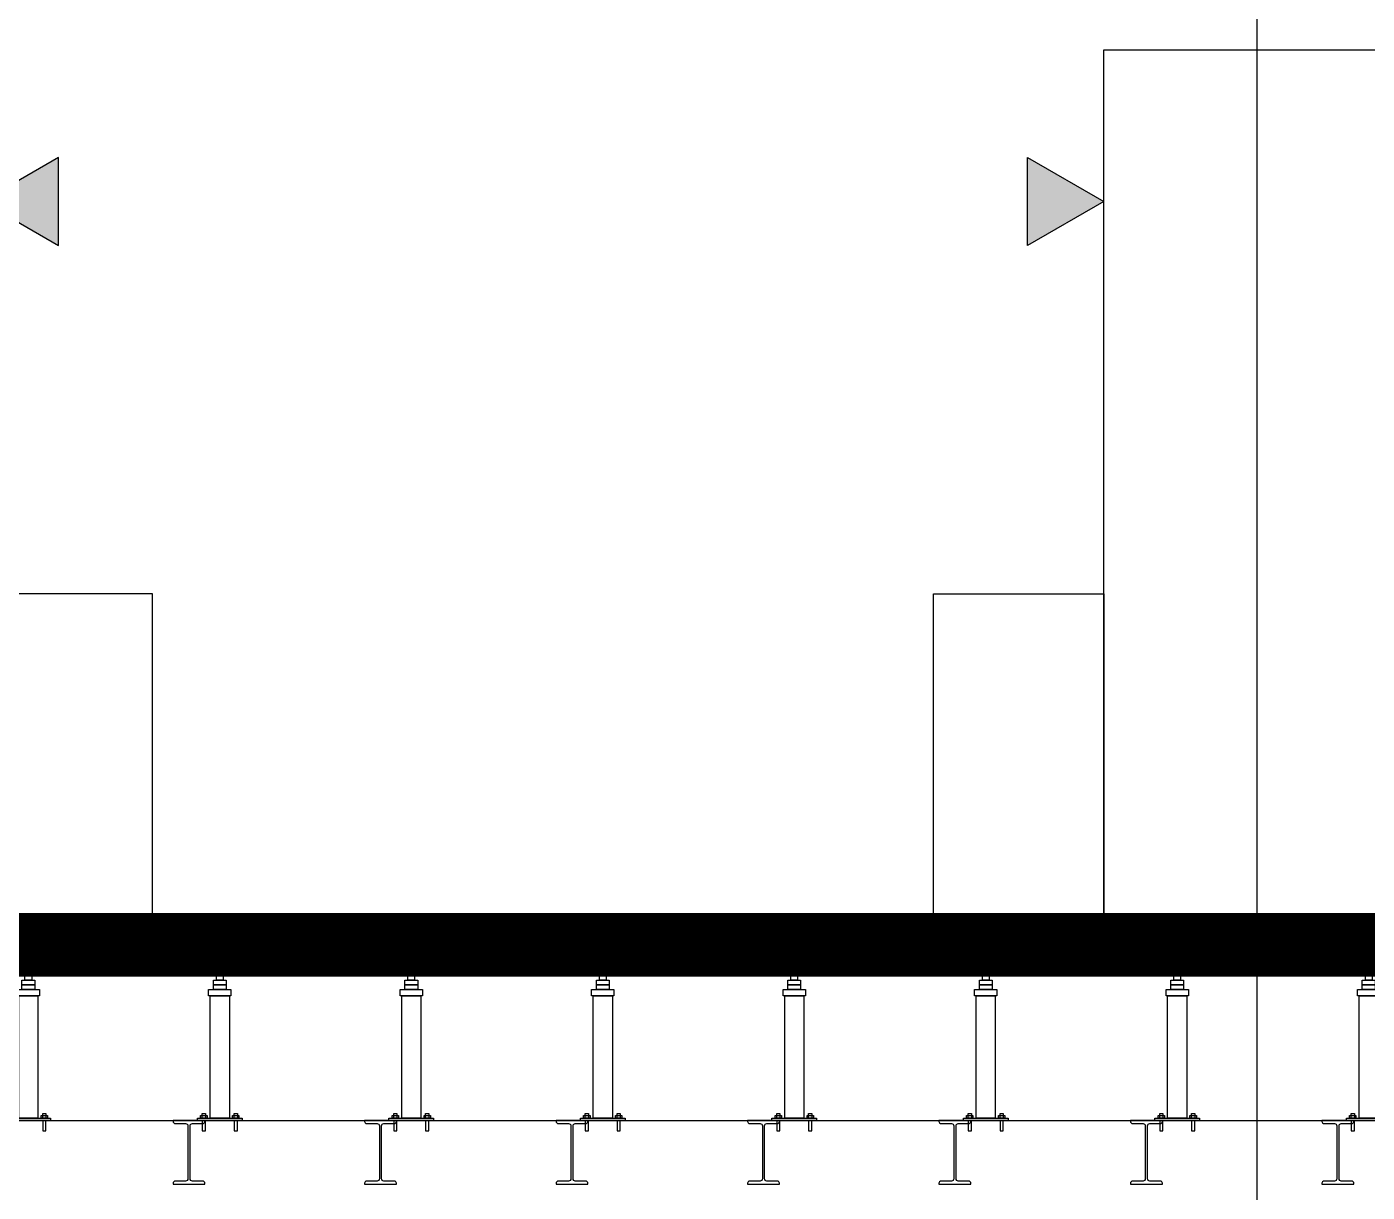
# Model space of a CAD drawing. Extents: x -3080 to 28500, y -1326 to 31609.
# Drawn here: x 15539.5 to 15959.5, y 26588.3 to 26953.5 of the extents above; entities that cross this region are included whole.
import ezdxf
from ezdxf.xclip import XClip

# ---------------------------------------------------------------- set-up
doc = ezdxf.new("R2010")
doc.units = 0
doc.header["$LTSCALE"] = 100
doc.header["$XCLIPFRAME"] = 2
doc.linetypes.add('188K-SM-07-F10-MECH-CR PIPE-Y2257103$0$X-S-FAB_SL ALL$0$HIDDEN', pattern=[0.4, 0.3, -0.1])
for name, color, linetype in [('0-xref', 8, 'Continuous'), ('188K-SM-07-F10-MECH-CR PIPE-Y2257103$0$0-BG', 6, 'Continuous'), ('188K-SM-07-F10-MECH-CR PIPE-Y2257103$0$0-CF-BABY 位', 2, 'Continuous'), ('188K-SM-07-F10-MECH-CR PIPE-Y2257103$0$AP2C-SM-08-FNN-340-A(N)-SMP$0$18P2-SM-08-FNN-320-A(9)-20190318-JEN$0$SM-08-FNN-300-A(9)-JEN$0$15P6-SM-08-FNN-320-A(10)-UIS-TCM$0$15P6-SM-08-FNN-320-A(10)-UIS-TCM$0$15P6-SM-08-FNN-320-A(10)-UIS-TCM$0$15P6-SM-08-FNN-320-A(10)-UIS-TCM$0$15P6-SM-08-FNN-320-A(10)-UIS-TCM$0$0-IE-SECTION', 1, 'Continuous'), ('188K-SM-07-F10-MECH-CR PIPE-Y2257103$0$Raised Floor', 1, 'Continuous'), ('188K-SM-07-F10-MECH-CR PIPE-Y2257103$0$X-S-FAB_SL ALL$0$ASP_3', 3, 'Continuous'), ('188K-SM-07-F10-MECH-CR PIPE-Y2257103$0$X-S-FAB_SL ALL$0$ASP_8', 8, 'Continuous'), ('188K-SM-07-F10-MECH-CR PIPE-Y2257103$0$X-S-FAB_SL ALL$0$WALL-RC', 1, 'Continuous')]:
    doc.layers.add(name, color=color, linetype=linetype)

# ---------------------------------------------------------------- blocks, each defined once
blk = doc.blocks.new('188K-SM-07-F10-MECH-CR PIPE-Y2257103$0$TOOL123')
at = {"layer": '188K-SM-07-F10-MECH-CR PIPE-Y2257103$0$0-CF-BABY 位', "const_width": 20}
blk.add_lwpolyline([(14984.63, -83776.14), (20159.92, -83776.14), (20160.08, -84129.23), (14984.8, -84129.23)], close=True, dxfattribs=at)
blk = doc.blocks.new('188K-SM-07-F10-MECH-CR PIPE-Y2257103$0$X-S-FAB_SL ALL$0$steel_100x200')
at = {"color": 6}
blk.add_lwpolyline([(0, 0), (10, 0), (10, 0.3, 0.414214), (9.3, 1), (6.05, 1, -0.414214), (5.35, 1.7), (5.35, 18.3, -0.414214), (6.05, 19), (9.3, 19, 0.414214), (10, 19.7), (10, 20), (0, 20), (0, 19.7, 0.414214), (0.7, 19), (3.95, 19, -0.414214), (4.65, 18.3), (4.65, 1.7, -0.414214), (3.95, 1), (0.7, 1, 0.414214), (0, 0.3)], format="xyb", close=True, dxfattribs=at)
blk = doc.blocks.new('*U1663')
at = {"layer": '188K-SM-07-F10-MECH-CR PIPE-Y2257103$0$X-S-FAB_SL ALL$0$WALL-RC'}
blk.add_blockref('188K-SM-07-F10-MECH-CR PIPE-Y2257103$0$X-S-FAB_SL ALL$0$steel_100x200', (-5, -10), dxfattribs=at)
blk = doc.blocks.new('*U1664')
at = {"layer": '188K-SM-07-F10-MECH-CR PIPE-Y2257103$0$X-S-FAB_SL ALL$0$WALL-RC', "color": 0, "linetype": 'ByBlock', "lineweight": -2, "transparency": 16777216}
for p in [(13740, 0), (13800, 0), (13860, 0), (13920, 0), (13980, 0), (14040, 0), (14100, 0)]:
    blk.add_blockref('*U1663', p, dxfattribs=at)
blk = doc.blocks.new('188K-SM-07-F10-MECH-CR PIPE-Y2257103$0$X-S-FAB_SL ALL')
at = {"color": 6}
blk.add_line((-2628.521, -72723.977), (19076.479, -72723.977), dxfattribs=at)
at = {"layer": '188K-SM-07-F10-MECH-CR PIPE-Y2257103$0$X-S-FAB_SL ALL$0$ASP_3', "linetype": '188K-SM-07-F10-MECH-CR PIPE-Y2257103$0$X-S-FAB_SL ALL$0$HIDDEN'}
for p, q in [((-2628.521, -72668.977), (19076.479, -72668.977)), ((-2628.521, -72674.477), (19076.479, -72674.477))]:
    blk.add_line(p, q, dxfattribs=at)
at = {"layer": '188K-SM-07-F10-MECH-CR PIPE-Y2257103$0$X-S-FAB_SL ALL$0$ASP_8'}
blk.add_line((11451.479, -72848.977), (11451.479, -71981.477), dxfattribs=at)
at = {"layer": '188K-SM-07-F10-MECH-CR PIPE-Y2257103$0$X-S-FAB_SL ALL$0$WALL-RC'}
blk.add_blockref('*U1664', (-2623.171, -72733.977), dxfattribs=at)
blk = doc.blocks.new('188K-SM-07-F10-MECH-CR PIPE-Y2257103$0$A$Cf749f455')
at = {"layer": '188K-SM-07-F10-MECH-CR PIPE-Y2257103$0$Raised Floor'}
for points in [[(60, 45), (0, 45), (0, 40), (60, 40)], [(-4.5, 40), (4.5, 40), (4.5, 39.5), (-4.5, 39.5)], [(-4.5, 39), (4.5, 39), (4.5, 39.5), (-4.5, 39.5)], [(1.05, 39), (-1.05, 39), (-1.05, 34), (1.05, 34)], [(4.5, 37.5), (55.5, 37.5), (58, 40), (2, 40)], [(2, 34), (-2, 34), (-2, 32.5), (2, 32.5)], [(3.5, 31), (-3.5, 31), (-3.5, 29), (3.5, 29)], [(2, 32.5), (-2, 32.5), (-2, 31), (2, 31)], [(3, 29), (-3, 29), (-3, -9.3), (3, -9.3)], [(-4.5, -7.8), (-5.5, -7.8), (-5.5, -9.3), (-4.5, -9.3)], [(5.5, -7.8), (4.5, -7.8), (4.5, -9.3), (5.5, -9.3)], [(-7, -10), (7, -10), (7, -9.3), (-7, -9.3)], [(-4, -8.5), (-6, -8.5), (-6, -9.3), (-4, -9.3)], [(-4.5, -13.3), (-5.5, -13.3), (-5.5, -10), (-4.5, -10)], [(6, -8.5), (4, -8.5), (4, -9.3), (6, -9.3)], [(5.5, -13.3), (4.5, -13.3), (4.5, -10), (5.5, -10)]]:
    blk.add_lwpolyline(points, close=True, dxfattribs=at)
blk = doc.blocks.new('188K-SM-07-F10-MECH-CR PIPE-Y2257103$0$A$C31c50ed8')
at = {"layer": '188K-SM-07-F10-MECH-CR PIPE-Y2257103$0$AP2C-SM-08-FNN-340-A(N)-SMP$0$18P2-SM-08-FNN-320-A(9)-20190318-JEN$0$SM-08-FNN-300-A(9)-JEN$0$15P6-SM-08-FNN-320-A(10)-UIS-TCM$0$15P6-SM-08-FNN-320-A(10)-UIS-TCM$0$15P6-SM-08-FNN-320-A(10)-UIS-TCM$0$15P6-SM-08-FNN-320-A(10)-UIS-TCM$0$15P6-SM-08-FNN-320-A(10)-UIS-TCM$0$0-IE-SECTION', "linetype": 'Continuous'}
for color in [2, 256]:
    blk.add_hatch(color=color, dxfattribs=at).paths.add_polyline_path([(0, 0), (23.92, 13.81), (23.92, -13.81)])
at = {"layer": '188K-SM-07-F10-MECH-CR PIPE-Y2257103$0$AP2C-SM-08-FNN-340-A(N)-SMP$0$18P2-SM-08-FNN-320-A(9)-20190318-JEN$0$SM-08-FNN-300-A(9)-JEN$0$15P6-SM-08-FNN-320-A(10)-UIS-TCM$0$15P6-SM-08-FNN-320-A(10)-UIS-TCM$0$15P6-SM-08-FNN-320-A(10)-UIS-TCM$0$15P6-SM-08-FNN-320-A(10)-UIS-TCM$0$15P6-SM-08-FNN-320-A(10)-UIS-TCM$0$0-IE-SECTION', "color": 2}
blk.add_lwpolyline([(0, 0), (23.92, -13.81), (23.92, 13.81)], close=True, dxfattribs=at)
at = {"layer": '188K-SM-07-F10-MECH-CR PIPE-Y2257103$0$AP2C-SM-08-FNN-340-A(N)-SMP$0$18P2-SM-08-FNN-320-A(9)-20190318-JEN$0$SM-08-FNN-300-A(9)-JEN$0$15P6-SM-08-FNN-320-A(10)-UIS-TCM$0$15P6-SM-08-FNN-320-A(10)-UIS-TCM$0$15P6-SM-08-FNN-320-A(10)-UIS-TCM$0$15P6-SM-08-FNN-320-A(10)-UIS-TCM$0$15P6-SM-08-FNN-320-A(10)-UIS-TCM$0$0-IE-SECTION'}
blk.add_lwpolyline([(0, 0), (23.92, -13.81), (23.92, 13.81)], close=True, dxfattribs=at)
blk = doc.blocks.new('*U1638')
at = {"layer": '188K-SM-07-F10-MECH-CR PIPE-Y2257103$0$AP2C-SM-08-FNN-340-A(N)-SMP$0$18P2-SM-08-FNN-320-A(9)-20190318-JEN$0$SM-08-FNN-300-A(9)-JEN$0$15P6-SM-08-FNN-320-A(10)-UIS-TCM$0$15P6-SM-08-FNN-320-A(10)-UIS-TCM$0$15P6-SM-08-FNN-320-A(10)-UIS-TCM$0$15P6-SM-08-FNN-320-A(10)-UIS-TCM$0$15P6-SM-08-FNN-320-A(10)-UIS-TCM$0$0-IE-SECTION'}
blk.add_lwpolyline([(23033.43, -72388.48), (23518.14, -72388.48), (23518.14, -72668.98), (23033.43, -72668.98)], close=True, dxfattribs=at)
at = {"layer": '188K-SM-07-F10-MECH-CR PIPE-Y2257103$0$AP2C-SM-08-FNN-340-A(N)-SMP$0$18P2-SM-08-FNN-320-A(9)-20190318-JEN$0$SM-08-FNN-300-A(9)-JEN$0$15P6-SM-08-FNN-320-A(10)-UIS-TCM$0$15P6-SM-08-FNN-320-A(10)-UIS-TCM$0$15P6-SM-08-FNN-320-A(10)-UIS-TCM$0$15P6-SM-08-FNN-320-A(10)-UIS-TCM$0$15P6-SM-08-FNN-320-A(10)-UIS-TCM$0$0-IE-SECTION', "color": 1}
blk.add_lwpolyline([(22980.07, -72558.98), (23033.43, -72558.98), (23033.43, -72668.98), (22980.07, -72668.98)], close=True, dxfattribs=at)
at = {"xscale": -1}
blk.add_blockref('188K-SM-07-F10-MECH-CR PIPE-Y2257103$0$A$C31c50ed8', (23033.43, -72435.97), dxfattribs=at)
blk = doc.blocks.new('*U1639')
at = {"layer": '188K-SM-07-F10-MECH-CR PIPE-Y2257103$0$AP2C-SM-08-FNN-340-A(N)-SMP$0$18P2-SM-08-FNN-320-A(9)-20190318-JEN$0$SM-08-FNN-300-A(9)-JEN$0$15P6-SM-08-FNN-320-A(10)-UIS-TCM$0$15P6-SM-08-FNN-320-A(10)-UIS-TCM$0$15P6-SM-08-FNN-320-A(10)-UIS-TCM$0$15P6-SM-08-FNN-320-A(10)-UIS-TCM$0$15P6-SM-08-FNN-320-A(10)-UIS-TCM$0$0-IE-SECTION', "color": 1}
blk.add_lwpolyline([(22925.82, -72558.98), (22872.45, -72558.98), (22872.45, -72668.98), (22925.82, -72668.98)], close=True, dxfattribs=at)
blk.add_blockref('188K-SM-07-F10-MECH-CR PIPE-Y2257103$0$A$C31c50ed8', (22872.45, -72435.97))
blk = doc.blocks.new('188K-SM-07-F10-MECH-CR PIPE-Y2257103')
blk.add_blockref('188K-SM-07-F10-MECH-CR PIPE-Y2257103$0$TOOL123', (0, 110795.018))
ref = blk.add_blockref('188K-SM-07-F10-MECH-CR PIPE-Y2257103$0$X-S-FAB_SL ALL', (4473.521, 99334.763))
XClip(ref).set_block_clipping_path([(-7553.4648570136, -75341.9369645483), (24026.2025623869, -67725.7696244382)])
at = {"xscale": -1}
for p in [(15540, 26620.786), (15600, 26620.786), (15660, 26620.786), (15720, 26620.786), (15780, 26620.786), (15840, 26620.786), (15900, 26620.786), (15960, 26620.786)]:
    blk.add_blockref('188K-SM-07-F10-MECH-CR PIPE-Y2257103$0$A$Cf749f455', p, dxfattribs=at)
at = {"layer": '188K-SM-07-F10-MECH-CR PIPE-Y2257103$0$0-BG'}
for name, p in [('*U1639', (-7346.951, 99334.763)), ('*U1638', (-7156.402, 99334.763))]:
    blk.add_blockref(name, p, dxfattribs=at)

msp = doc.modelspace()

# ---------------------------------------------------------------- block references
at = {"layer": '0-xref'}
msp.add_blockref('188K-SM-07-F10-MECH-CR PIPE-Y2257103', (0, 0), dxfattribs=at)

doc.saveas('drawing.dxf')
